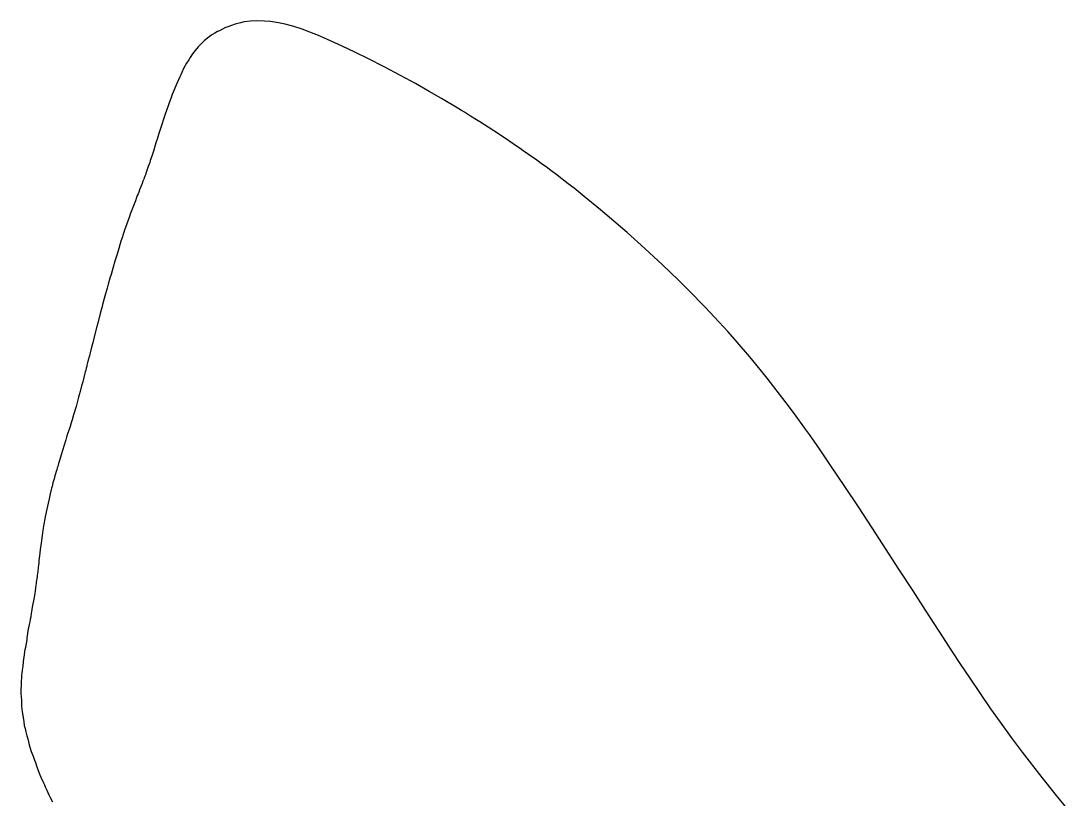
# Model space of a CAD drawing. Extents: x 102759 to 103360, y 192906 to 193286.
# Drawn here: x 102759.5 to 102948.5, y 193145.8 to 193286.3 of the extents above; entities that cross this region are included whole.
import ezdxf

# ---------------------------------------------------------------- set-up
doc = ezdxf.new("R2010")
doc.units = 0
doc.layers.add('Level 1', color=7, linetype='Continuous')

msp = doc.modelspace()

# ---------------------------------------------------------------- linework, layer by layer
at = {"layer": 'Level 1'}
msp.add_lwpolyline([(102948.46, 193143.92), (102946.11, 193146.78), (102943.76, 193149.71), (102940.24, 193154.27), (102938.27, 193156.92), (102936.25, 193159.72), (102934.54, 193162.15), (102932.54, 193165.05), (102930.89, 193167.46), (102928.96, 193170.33), (102927.72, 193172.22), (102925.17, 193176.12), (102922.71, 193179.93), (102920.47, 193183.41), (102917.93, 193187.33), (102914.99, 193191.88), (102913.09, 193194.8), (102910.63, 193198.55), (102908.19, 193202.24), (102905.65, 193206), (102903.81, 193208.71), (102903.17, 193209.63), (102901.76, 193211.64), (102901.07, 193212.61), (102899.08, 193215.34), (102897.59, 193217.34), (102896.4, 193218.91), (102895.35, 193220.26), (102894.14, 193221.81), (102891.3, 193225.3), (102888.35, 193228.74), (102887.02, 193230.24), (102885.5, 193231.9), (102882.95, 193234.61), (102879.94, 193237.66), (102878.13, 193239.46), (102875.25, 193242.23), (102872.05, 193245.21), (102868.87, 193248.07), (102866.5, 193250.13), (102864.06, 193252.2), (102861.13, 193254.6), (102859.3, 193256.06), (102858.23, 193256.89), (102856.23, 193258.42), (102855.11, 193259.26), (102854.87, 193259.45), (102854.48, 193259.73), (102854.05, 193260.06), (102853.62, 193260.37), (102852.55, 193261.15), (102851.07, 193262.19), (102850.13, 193262.85), (102849.54, 193263.25), (102849.1, 193263.56), (102847.55, 193264.63), (102845.85, 193265.77), (102843.82, 193267.1), (102842.27, 193268.08), (102841.4, 193268.62), (102840.63, 193269.1), (102839.86, 193269.57), (102839.53, 193269.78), (102839, 193270.1), (102838.48, 193270.41), (102835.35, 193272.28), (102833.15, 193273.55), (102830.65, 193274.96), (102827.98, 193276.42), (102825.01, 193277.98), (102822.18, 193279.41), (102819.75, 193280.61), (102817.45, 193281.7), (102816.1, 193282.33), (102814.8, 193282.92), (102813.17, 193283.63), (102811.58, 193284.26), (102810.22, 193284.76), (102808.73, 193285.24), (102808.08, 193285.43), (102808.05, 193285.44), (102807.14, 193285.67), (102805.95, 193285.92), (102804.52, 193286.14), (102803.43, 193286.24), (102801.99, 193286.27), (102800.87, 193286.2), (102799.78, 193286.08), (102799.11, 193285.95), (102798.6, 193285.82), (102798.12, 193285.68), (102797.44, 193285.46), (102796.64, 193285.17), (102796.39, 193285.07), (102795.28, 193284.51), (102794.96, 193284.34), (102794.45, 193284.05), (102793.94, 193283.73), (102793.42, 193283.37), (102792.61, 193282.71), (102791.45, 193281.6), (102790.89, 193280.96), (102790.45, 193280.36), (102789.99, 193279.66), (102789.74, 193279.25), (102789.36, 193278.62), (102788.83, 193277.67), (102788.5, 193276.99), (102788.3, 193276.55), (102788.14, 193276.17), (102787.9, 193275.63), (102787.61, 193274.99), (102787.42, 193274.55), (102786.96, 193273.44), (102786.78, 193272.98), (102786.54, 193272.29), (102786.24, 193271.47), (102786.05, 193270.97), (102785.72, 193270.08), (102785.49, 193269.42), (102785.21, 193268.56), (102784.9, 193267.58), (102784.36, 193265.94), (102784.1, 193265.13), (102783.83, 193264.24), (102783.71, 193263.83), (102783.37, 193262.79), (102783.07, 193261.87), (102782.81, 193261.08), (102782.7, 193260.74), (102782.44, 193259.98), (102782.05, 193258.89), (102781.92, 193258.52), (102781.82, 193258.24), (102781.71, 193257.94), (102781.62, 193257.69), (102781.49, 193257.35), (102781.34, 193256.95), (102780.87, 193255.77), (102780.71, 193255.37), (102780.6, 193255.09), (102780.46, 193254.74), (102780.33, 193254.4), (102780.11, 193253.8), (102779.77, 193252.92), (102779.4, 193251.97), (102779.2, 193251.41), (102779.04, 193250.98), (102778.81, 193250.32), (102778.57, 193249.67), (102778.17, 193248.51), (102778.02, 193248.06), (102777.86, 193247.6), (102777.77, 193247.32), (102777.52, 193246.54), (102777.32, 193245.89), (102777.11, 193245.22), (102776.81, 193244.18), (102776.54, 193243.3), (102776.43, 193242.92), (102776.11, 193241.81), (102775.72, 193240.49), (102775.53, 193239.84), (102775.21, 193238.74), (102775, 193238.01), (102774.61, 193236.57), (102774.21, 193235.09), (102774.1, 193234.7), (102774, 193234.31), (102773.78, 193233.49), (102773.33, 193231.74), (102773.17, 193231.1), (102772.69, 193229.28), (102772.41, 193228.15), (102772.22, 193227.38), (102771.96, 193226.39), (102771.88, 193226.1), (102771.82, 193225.85), (102771.76, 193225.64), (102771.73, 193225.5), (102771.65, 193225.22), (102771.62, 193225.12), (102771.55, 193224.8), (102771.5, 193224.62), (102771.44, 193224.38), (102771.38, 193224.14), (102771.33, 193223.93), (102771.25, 193223.61), (102771.15, 193223.23), (102771.08, 193222.91), (102771.01, 193222.67), (102770.62, 193221.15), (102770.42, 193220.42), (102770.15, 193219.39), (102770, 193218.81), (102769.87, 193218.37), (102769.4, 193216.71), (102768.96, 193215.18), (102768.71, 193214.3), (102768.54, 193213.75), (102768.34, 193213.1), (102768.15, 193212.56), (102767.89, 193211.75), (102767.69, 193211.12), (102767.55, 193210.65), (102766.95, 193208.73), (102766.77, 193208.16), (102766.52, 193207.35), (102766.4, 193206.95), (102766.23, 193206.37), (102766.09, 193205.87), (102766.01, 193205.6), (102765.91, 193205.27), (102765.82, 193204.93), (102765.53, 193203.94), (102765.45, 193203.64), (102765.34, 193203.28), (102765.23, 193202.88), (102765.07, 193202.25), (102764.99, 193201.95), (102764.75, 193200.91), (102764.54, 193200.04), (102764.35, 193199.21), (102764.12, 193198.13), (102763.92, 193197.09), (102763.78, 193196.39), (102763.62, 193195.46), (102763.55, 193195.06), (102763.5, 193194.73), (102763.44, 193194.39), (102763.29, 193193.39), (102763.16, 193192.53), (102763.1, 193191.99), (102762.96, 193190.89), (102762.88, 193190.19), (102762.82, 193189.73), (102762.72, 193188.89), (102762.67, 193188.47), (102762.57, 193187.63), (102762.49, 193186.92), (102762.45, 193186.56), (102762.4, 193186.21), (102762.37, 193185.95), (102762.32, 193185.66), (102762.27, 193185.31), (102762.22, 193185.01), (102762.18, 193184.69), (102762.14, 193184.43), (102762.09, 193183.98), (102762.01, 193183.38), (102761.95, 193182.98), (102761.83, 193182.23), (102761.77, 193181.92), (102761.72, 193181.63), (102761.61, 193181.1), (102761.49, 193180.44), (102761.42, 193180.03), (102761.36, 193179.63), (102761.32, 193179.39), (102761.22, 193178.67), (102761.15, 193178.28), (102761.06, 193177.84), (102760.95, 193177.36), (102760.87, 193176.96), (102760.79, 193176.53), (102760.66, 193175.73), (102760.55, 193174.95), (102760.51, 193174.61), (102760.44, 193174.19), (102760.32, 193173.6), (102760.26, 193173.21), (102760.18, 193172.77), (102760.13, 193172.44), (102760.04, 193171.78), (102759.95, 193171.13), (102759.88, 193170.58), (102759.79, 193169.85), (102759.69, 193169.09), (102759.62, 193168.55), (102759.59, 193168.22), (102759.57, 193167.95), (102759.55, 193167.59), (102759.53, 193167.24), (102759.52, 193166.78), (102759.52, 193166.61), (102759.5, 193166.3), (102759.47, 193165.72), (102759.46, 193165.1), (102759.47, 193164.74), (102759.49, 193164.39), (102759.54, 193163.57), (102759.57, 193162.89), (102759.58, 193162.59), (102759.63, 193162.12), (102759.65, 193161.97), (102759.69, 193161.7), (102759.77, 193161.17), (102759.79, 193160.99), (102759.85, 193160.56), (102759.96, 193159.75), (102760.07, 193159.14), (102760.21, 193158.57), (102760.37, 193157.97), (102760.55, 193157.27), (102760.69, 193156.72), (102760.82, 193156.18), (102760.89, 193155.89), (102761.07, 193155.18), (102761.31, 193154.45), (102761.65, 193153.55), (102761.9, 193152.88), (102762.07, 193152.42), (102762.34, 193151.68), (102762.76, 193150.5), (102762.88, 193150.19), (102763.06, 193149.76), (102763.54, 193148.78), (102763.7, 193148.43), (102763.86, 193148.05), (102763.96, 193147.82), (102764.11, 193147.44), (102764.29, 193147.02), (102764.49, 193146.59), (102764.74, 193146.09), (102765.13, 193145.32)], dxfattribs=at)

doc.saveas('drawing.dxf')
